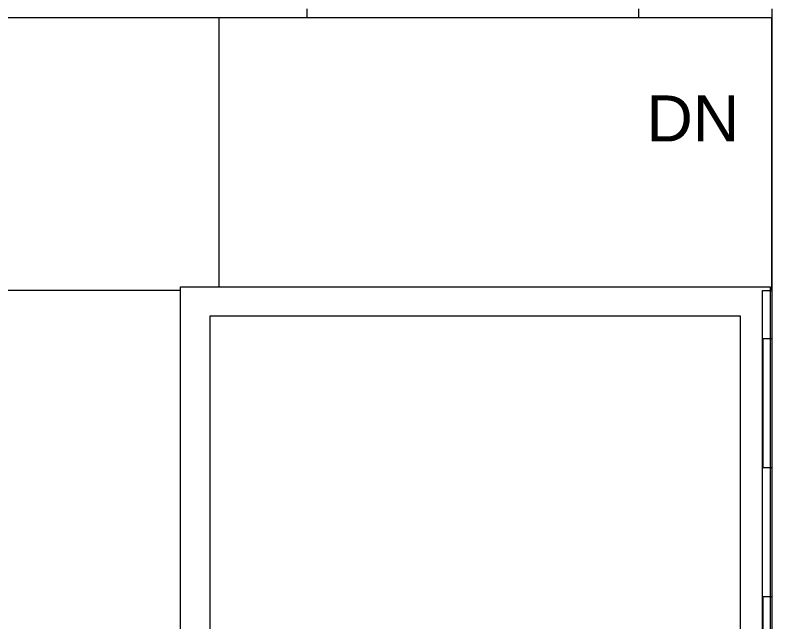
# Model space of a CAD drawing. Header units: millimetres. Extents: x -9358 to 257996, y -67499 to 9117.
# Drawn here: x 17713 to 21820, y -58747 to -55453 of the extents above; entities that cross this region are included whole.
import ezdxf

# ---------------------------------------------------------------- set-up
doc = ezdxf.new("R2010")
doc.units = ezdxf.units.MM
doc.header["$LTSCALE"] = 1000
for name, color, linetype, lineweight in [('A-FLR-PAT', 8, 'Continuous', 18), ('A-RMP', 8, 'Continuous', 9), ('A-RMP-TXT', 8, 'Continuous', 9), ('A-WAL-LOW-20', 8, 'Continuous', 18), ('A-WAL-LOW-30', 8, 'Continuous', 18), ('A-WAL-PAT-1', 8, 'Continuous', 9)]:
    doc.layers.add(name, color=color, linetype=linetype, lineweight=lineweight)
doc.styles.add('Arial', font='arial.ttf', dxfattribs={"height": 250})

# ---------------------------------------------------------------- blocks, each defined once
blk = doc.blocks.new('Walls 85 - Walls 6-605795-01-Ground Floor Furniture Plan')
at = {"layer": 'A-WAL-PAT-1'}
h = blk.add_hatch(dxfattribs=at)
h.set_pattern_fill('FP_36', color=256, style=0, pattern_type=2)
h.set_pattern_definition([(270, (20644.6, -55970), (900, 6e-14), [700, -700]), (270, (21094.6, -55270), (1800, 1e-13), [700, -700]), (180, (21094.6, -55270), (-9e-14, -700), [])])
h.paths.add_polyline_path([(17170, -55320), (21820, -55320), (21820, -55270), (17170, -55270)], flags=0)
at = {"layer": 'A-WAL-LOW-20'}
for p, q in [((21820, -55270), (21820, -55320)), ((21820, -55320), (17170, -55320))]:
    blk.add_line(p, q, dxfattribs=at)
blk = doc.blocks.new('Walls 83 - Walls 6-2351684-01-Ground Floor Furniture Plan')
at = {"layer": 'A-WAL-PAT-1'}
h = blk.add_hatch(dxfattribs=at)
h.set_pattern_fill('FP_130', color=256, style=0, pattern_type=2)
h.set_pattern_definition([(270, (21320, -59309.6), (900, 6e-14), [700, -700]), (270, (21770, -58609.6), (1800, 1e-13), [700, -700]), (180, (21770, -58609.6), (-9e-14, -700), [])])
h.paths.add_polyline_path([(21820, -58840), (21820, -56800), (21770, -56800), (21770, -58840)], flags=0)
at = {"layer": 'A-WAL-LOW-20'}
for p, q in [((21770, -58840), (21770, -56800)), ((21770, -56800), (21820, -56800)), ((21820, -56800), (21820, -58840)), ((21820, -58840), (21770, -58840))]:
    blk.add_line(p, q, dxfattribs=at)
blk = doc.blocks.new('G')
at = {"layer": 'A-FLR-PAT'}
blk.add_line((21820, -55320), (21820, -56800), dxfattribs=at)
at = {"layer": 'A-RMP'}
for p, q in [((18820, -56780), (18820, -55320)), ((21820, -56800), (21820, -55320)), ((18610, -56800), (17190, -56800))]:
    blk.add_line(p, q, dxfattribs=at)
at = {"layer": 'A-WAL-LOW-30'}
for p, q in [((18610, -58810), (18610, -56780)), ((18610, -56780), (21810, -56780)), ((21810, -56780), (21810, -58810)), ((18770, -56940), (18770, -58650)), ((21650, -56940), (18770, -56940)), ((21650, -58650), (21650, -56940))]:
    blk.add_line(p, q, dxfattribs=at)
at = {"layer": 'A-WAL-LOW-20'}
for name in ['Walls 85 - Walls 6-605795-01-Ground Floor Furniture Plan', 'Walls 83 - Walls 6-2351684-01-Ground Floor Furniture Plan']:
    blk.add_blockref(name, (0, 0), dxfattribs=at)
at = {"layer": 'A-RMP-TXT', "insert": (21139, -55740.9), "char_height": 250, "width": 602.738, "attachment_point": 1, "line_spacing_factor": 0.941778, "style": 'Arial', "bg_fill": 3, "box_fill_scale": 1.25, "bg_fill_color": 9, "bg_fill_true_color": 13158600, "bg_fill_transparency": 0}
blk.add_mtext('DN', dxfattribs=at)

msp = doc.modelspace()

# ---------------------------------------------------------------- block references
msp.add_blockref('G', (0, -148.1))

doc.saveas('drawing.dxf')
